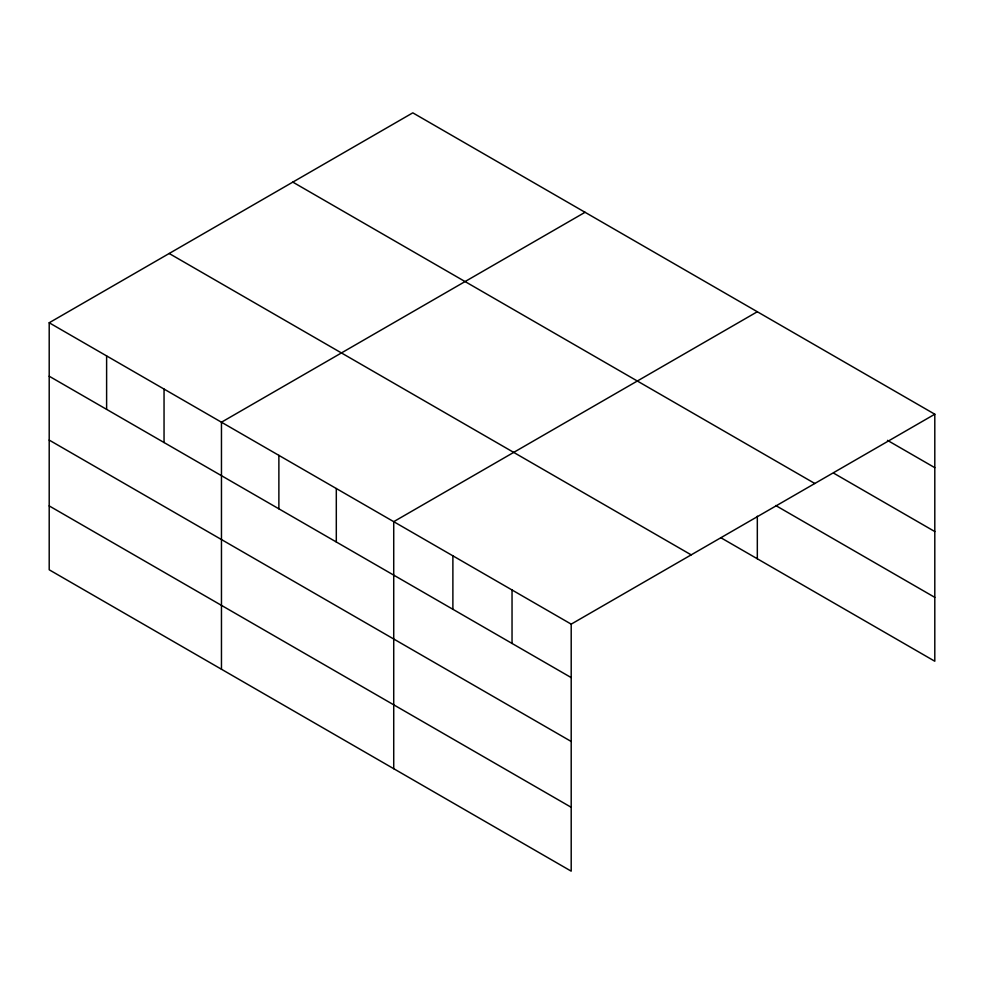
<?xml version="1.0" encoding="UTF-8"?>
<svg xmlns="http://www.w3.org/2000/svg" width="984" height="984" viewBox="0 0 984 984"><rect width="100%" height="100%" fill="white"/><g stroke="black" fill="none" stroke-linecap="round" stroke-linejoin="round"><path stroke-width="1.48" d="M571.2 741.469L571.2 624.139L49.2 322.764L49.2 569.785L571.2 871.16L571.2 741.469L49.2 440.094M49.2 322.764L412.8 112.84L934.8 414.215L934.8 661.236L720.78 537.682M585.062 212.286L221.462 422.21L221.462 669.243M757.323 311.743L393.723 521.668L393.723 768.701M571.2 624.139L934.8 414.215M887.47 440.352L934.8 467.671M833.571 473.107L934.8 531.544M292.814 182.114L814.814 483.488M775.724 505.518L934.8 597.362M169.187 253.491L691.186 554.865M49.2 376.22L571.2 677.595M49.2 505.911L571.2 807.286M757.323 516.194L757.323 558.777M512.037 589.982L512.037 643.438M452.886 555.825L452.886 609.281M336.307 488.519L336.307 541.975M278.878 455.358L278.878 508.826M164.045 389.061L164.045 442.517M106.616 355.913L106.616 409.369"/></g></svg>
